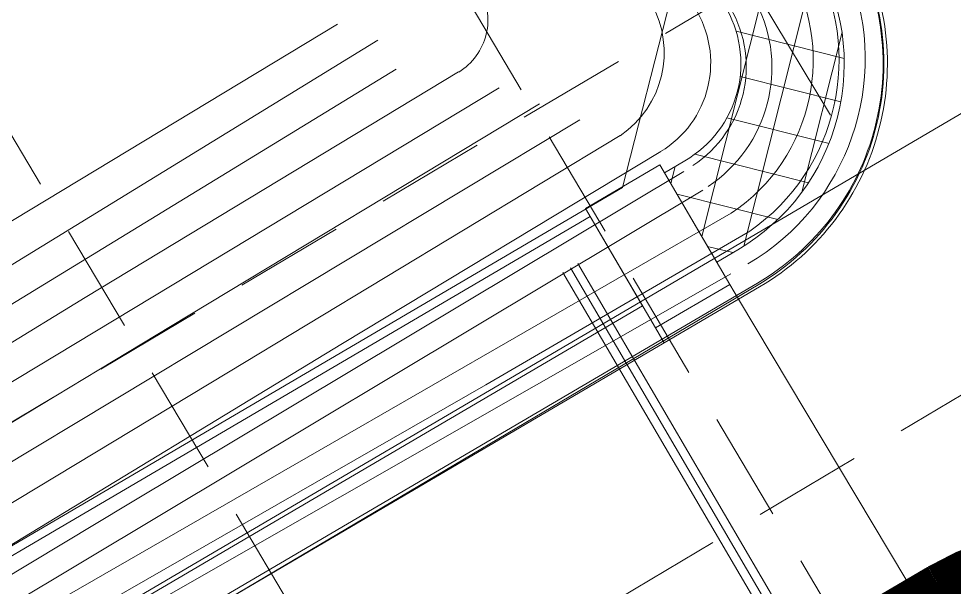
# Model space of a CAD drawing. Header units: inches. Extents: x 2527773 to 2531821, y 6906669 to 6910268.
# Drawn here: x 2530212 to 2530320.6, y 6909816.2 to 6909882.1 of the extents above; entities that cross this region are included whole.
import ezdxf

# ---------------------------------------------------------------- set-up
doc = ezdxf.new("R2010")
doc.units = ezdxf.units.IN
doc.header["$MEASUREMENT"] = 0
for name, pattern in [('DASHED', [0.2286, 0.1524, -0.0762]), ('DGN Style 3', [119.754323, 85.538802, -34.215521]), ('HIDDEN', [0.009525, 0.00635, -0.003175])]:
    doc.linetypes.add(name, pattern=pattern)
for name, color, linetype, lineweight in [('50-Stm Txt', 253, 'Continuous', 13), ('57-Hatch2', 253, 'Continuous', 13), ('CE-SITE-25128 - a-paving', 251, 'Continuous', 0), ('CE-xutil-25128 - 33-Street Sta', 253, 'Continuous', 13), ('CE-xutil-25128 - 34-St_ Structs', 253, 'Continuous', 13), ('CE-xutil-25128 - 57-Hatch2', 253, 'Continuous', 13), ('CE-xutil-25128 - CE-UTIL-NGAS-LINE', 230, 'Continuous', 13), ('Level 13', 7, 'Continuous', 0)]:
    doc.layers.add(name, color=color, linetype=linetype, lineweight=lineweight)
for name, color, linetype in [('ARROWS', 252, 'Continuous'), ('GRID', 254, 'HIDDEN'), ('LIMITS OF DISTURBANCE', 1, 'HIDDEN')]:
    doc.layers.add(name, color=color, linetype=linetype)

# ---------------------------------------------------------------- blocks, each defined once
blk = doc.blocks.new('arrow')
blk.add_lwpolyline([(-67.007, -25.358), (-59.327, -25.419), (-59.571, -56.138), (-51.891, -56.199), (-51.647, -25.48), (-43.968, -25.541), (-55.304, -2.411), (-67.007, -25.358)], close=True)
at = {"color": 254}
for points in [[(-43.968, -25.541), (-67.007, -25.358), (-55.304, -2.411), (-67.007, -25.358)], [(-59.571, -56.138), (-51.891, -56.199), (-59.327, -25.419), (-51.647, -25.48)]]:
    blk.add_solid(points, dxfattribs=at)

msp = doc.modelspace()

# ---------------------------------------------------------------- hatches: boundary and pattern name
at = {"layer": 'CE-xutil-25128 - 34-St_ Structs', "linetype": 'Continuous'}
h = msp.add_hatch(dxfattribs=at)
h.set_pattern_fill('GRAVEL', color=256, style=0)
h.set_pattern_definition([(129.96, (2527855.8, 6910502.4), (150361.5, -182959.5), [1683.7, -334309.2]), (80.494, (2526774.3, 6911793), (-7020.9, -26916.6), [1541.3, -305670.6]), (28.105, (2527028.9, 6913313), (-328138.95, -173140.3), [1582, -408417.7]), (-20.42, (2528424.3, 6914058.2), (231435.2, -89115), [1564.3, -273661]), (-64.46, (2529890.3, 6913512.4), (19474.3, -33827.5), [1237, -253531.7]), (250.27, (2530423.5, 6912396.3), (-7020.9, -26916.6), [1533, -305679]), (213.56, (2529906, 6910953.3), (-308664.7, -206967.8), [985.1, -409629.8]), (175.85, (2529085, 6910408.8), (-139496.4, 7638), [1232.5, -305060]), (96.87, (2527210.3, 6916440.4), (5432.5, -87660.8), [1948.6, -147530.3]), (70.267, (2526977.2, 6918375), (-7020.87, -26916.6), [1667.5, -305544.4]), (30.83, (2527540, 6919945), (-7020, -26917), [1086, -37947]), (-14.62, (2528472, 6920500), (19474, -33828), [1332, -26050]), (-52.933, (2529760.8, 6920164.9), (84917.87, -108393.53), [1952, -312127.5]), (-78.41, (2530937, 6918607), (19474, -33828), [2072, -59936]), (-99.506, (2531353.4, 6916577.8), (-7020.9, -26916.6), [1741.5, -305470.3]), (216.02, (2531065.8, 6914860), (-141084.8, -106939.4), [1278.3, -214593]), (170.66, (2530032, 6914108.4), (-271972, 42192.6), [1394, -301085.5]), (131.27, (2528656.5, 6914335), (45969, -40738.5), [1499, -97712.4]), (114.228, (2527667.5, 6915461.6), (90350.4, -196054.3), [1166.4, -391719.5]), (129.963, (2519286.8, 6916701.3), (150361.5, -182959.53), [1683.1, -334309.8]), (80.494, (2518205.8, 6917991.4), (-7020.87, -26916.6), [1541, -305671]), (28.105, (2518460.3, 6919511.1), (-328138.95, -173140.29), [1582, -408417.6]), (-19.896, (2519855.7, 6920256.4), (257930.3, -96025.84), [1564.4, -300915]), (-65.258, (2521326.8, 6919724), (70876.1, -162226.8), [1246.6, -214624.8]), (250.267, (2521848.5, 6918591.8), (-7020.87, -26916.6), [1527.8, -305684]), (213.557, (2521332.7, 6917153.7), (-308664.7, -206967.82), [982.3, -409632.6]), (175.846, (2520514, 6916610.8), (-139496.44, 7638), [1229.8, -305062.9]), (129.963, (2516144, 6938293.8), (150361.48, -182959.53), [1682.7, -334310.2]), (80.494, (2515063, 6939583.5), (-7020.87, -26916.61), [1541.2, -305670.7]), (28.105, (2515317.6, 6941103.6), (-328138.95, -173140.29), [1581.3, -408418.3]), (-19.896, (2516712.5, 6941848.5), (257930.3, -96025.84), [1564, -300915.5]), (-65.258, (2518183, 6941316.3), (70876.14, -162226.76), [1247.3, -214624]), (250.267, (2518705, 6940183.5), (-7020.87, -26916.61), [1526.9, -305685]), (213.557, (2518189.6, 6938746.3), (-308664.7, -206967.82), [982.1, -409632.8]), (175.846, (2517371, 6938203.4), (-139496.44, 7638), [1229.7, -305063]), (129.963, (2529387.9, 6936596), (150361.48, -182959.53), [1009.8, -334983.1]), (80.494, (2528739.3, 6937370), (-7020.87, -26916.61), [925, -306287]), (28.105, (2528892, 6938282.2), (-328138.95, -173140.29), [949.7, -409049.9]), (-20.42, (2529729.8, 6938729.6), (231435.18, -89114.92), [937.8, -274287.5]), (-64.464, (2530608.7, 6938402.4), (19474.25, -33827.54), [742, -254026.6]), (250.267, (2530928.6, 6937732.8), (-7020.87, -26916.61), [919.6, -306292.3]), (213.557, (2530618, 6936867.2), (-308664.7, -206967.82), [591.4, -410023.5]), (175.846, (2530125.3, 6936540.3), (-139496.44, 7638), [738.7, -305554]), (129.963, (2530942.5, 6920314), (150361.5, -182959.53), [1683.1, -334309.8]), (80.494, (2529861.5, 6921604), (-7020.87, -26916.6), [1541.6, -305670.2]), (28.105, (2530116, 6923124.4), (-328138.95, -173140.29), [1581.6, -408418]), (-19.896, (2531511.2, 6923869.5), (257930.3, -96025.84), [1564.8, -300914.6]), (-65.258, (2532982.6, 6923337), (70876.1, -162226.8), [1247, -214624.5]), (250.267, (2533504.5, 6922204.5), (-7020.87, -26916.6), [1528, -305683.9]), (213.557, (2532988.6, 6920766.2), (-308664.7, -206967.82), [982.4, -409632.5]), (175.846, (2532170, 6920223.2), (-139496.44, 7638), [1229.7, -305063]), (129.963, (2523322, 6916755.2), (150361.5, -182959.53), [1683.7, -334309.2]), (80.494, (2522240.6, 6918045.7), (-7020.87, -26916.6), [1541.3, -305670.6]), (28.105, (2522495.1, 6919565.8), (-328138.95, -173140.3), [1582, -408417.7]), (-20.42, (2523890.5, 6920311), (231435.2, -89114.9), [1564.3, -273661]), (-64.464, (2525356.5, 6919765.2), (19474.25, -33827.5), [1237, -253531.7]), (250.267, (2525889.8, 6918649), (-7020.87, -26916.6), [1533, -305679]), (213.557, (2525372.2, 6917206.1), (-308664.7, -206967.82), [985.1, -409629.8]), (175.846, (2524551.3, 6916661.5), (-139496.44, 7638), [1232.6, -305060]), (129.963, (2518970.2, 6920575), (150361.48, -182959.53), [1683.7, -334309.2]), (80.494, (2517888.7, 6921865.4), (-7020.87, -26916.6), [1540.6, -305671.3]), (28.105, (2518143.2, 6923384.9), (-328138.95, -173140.29), [1582.3, -408417.2]), (-19.896, (2519539, 6924130.3), (257930.3, -96025.84), [1564, -300915.5]), (-65.258, (2521009.5, 6923598), (70876.1, -162226.76), [1246.8, -214624.6]), (250.267, (2521531.3, 6922465.7), (-7020.87, -26916.6), [1528, -305684]), (213.557, (2521015.4, 6921027.4), (-308664.7, -206967.82), [982.3, -409632.5]), (175.846, (2520196.8, 6920484.4), (-139496.44, 7638), [1229.8, -305062.8]), (129.963, (2532148.1, 6925161.2), (150361.48, -182959.53), [1683.1, -334309.8]), (80.494, (2531067, 6926451.3), (-7020.87, -26916.6), [1541.6, -305670.2]), (28.105, (2531321.7, 6927971.7), (-328138.95, -173140.29), [1581.6, -408418]), (-19.896, (2532716.7, 6928716.8), (257930.3, -96025.84), [1564.8, -300914.6]), (-65.258, (2534188, 6928184.3), (70876.14, -162226.76), [1247, -214624.5]), (250.267, (2534710, 6927051.8), (-7020.87, -26916.6), [1528, -305683.9]), (213.557, (2534194.1, 6925613.5), (-308664.7, -206967.82), [982.4, -409632.5]), (175.846, (2533375.5, 6925070.5), (-139496.44, 7638), [1229.7, -305063]), (40.813, (2526019, 6929894.7), (-74052.83, -66928), [1948.5, -335864.3]), (14.373, (2527493.8, 6931168.2), (-60011.1, -13094.77), [1671.3, -342678.3]), (-25.084, (2529112.9, 6931583.1), (125454.7, -61471.23), [1098.4, -305194.3]), (-71.345, (2530108, 6931117.5), (19474.3, -33827.5), [1348, -98468]), (250.267, (2530538.8, 6929840.5), (-7020.87, -26916.6), [1956, -305256]), (226.024, (2529878.3, 6927999.3), (-40536.85, -46922.3), [2066.7, -221343.4]), (199.49, (2528443, 6926512), (-60011, -13094.8), [1748, -97464]), (165.38, (2526796, 6925930), (19474, -33828), [1197, -26185]), (112.818, (2525637.6, 6926231), (70876.14, -162226.76), [1412.1, -313890]), (75.38, (2525090, 6927533), (19474, -33828), [1485, -26332]), (58.929, (2525464.8, 6928969.7), (-47557.7, -73838.9), [1164.2, -288883]), (96.872, (2521885.5, 6923460.6), (5432.5, -87660.8), [1948, -147531]), (70.267, (2521652.5, 6925394.5), (-7020.87, -26916.6), [1668.1, -305543.8]), (30.83, (2522216, 6926965), (-7020, -26917), [1085, -37947]), (-14.62, (2523148, 6927520), (19474, -33828), [1331, -26050]), (-52.933, (2524436, 6927185), (84917.87, -108393.53), [1952, -312127.6]), (-78.41, (2525612, 6925627), (19474, -33827.5), [2072, -59935]), (-99.506, (2526028.7, 6923597.3), (-7020.87, -26916.6), [1741, -305471]), (216.02, (2525741, 6921880.3), (-141084.8, -106939.4), [1279, -214592.5]), (170.657, (2524706.7, 6921128.2), (-271972, 42192.6), [1393.6, -301085.8]), (131.27, (2523331.6, 6921354.4), (45969.4, -40738.5), [1499.6, -97712]), (114.228, (2522342.4, 6922481.5), (90350.39, -196054.3), [1166, -391720]), (7.496, (2532730, 6937236.3), (-86506.2, -6183.8), [1948, -145832]), (-19.896, (2534661.4, 6937490.5), (257930.3, -96025.84), [1677.4, -300802]), (-57.343, (2536238.7, 6936919.6), (19474.25, -33827.54), [1093.7, -408905.8]), (255.38, (2536830, 6936000), (-33516, -20006), [1365, -26452]), (216.534, (2536484.5, 6934678.2), (-174600.77, -126945.06), [1971.6, -390914.3]), (192.31, (2534900, 6933505), (-33516, -20006), [2074.5, -59349]), (165.38, (2532874, 6933062), (19474, -33828), [1755, -25627]), (131.272, (2531175.5, 6933505), (45969.4, -40738.5), [1198, -98014]), (80.494, (2530385.4, 6934405.5), (-7020.87, -26916.61), [1406.1, -305805.8]), (42.107, (2530617.6, 6935792), (-33516, -20005.7), [1503, -98312.7]), (23.695, (2531732.7, 6936800), (-160559.04, -73111.84), [1174.6, -312905]), (129.963, (2532119, 6929049.2), (150361.48, -182959.53), [1683.3, -334309.6]), (80.494, (2531037.9, 6930339.4), (-7020.87, -26916.6), [1540.9, -305671]), (28.105, (2531292.3, 6931859.1), (-328138.95, -173140.29), [1582.1, -408417.5]), (-19.896, (2532688, 6932604.4), (257930.3, -96025.84), [1563.8, -300915.6]), (-65.258, (2534158.3, 6932072.2), (70876.14, -162226.76), [1247.3, -214624]), (250.267, (2534680.4, 6930939.5), (-7020.87, -26916.6), [1527.5, -305684.4]), (213.557, (2534164.6, 6929501.6), (-308664.7, -206967.82), [982.6, -409632.3]), (175.846, (2533345.8, 6928958.5), (-139496.44, 7638), [1230, -305062.6]), (7.496, (2522500.5, 6916119), (-86506.2, -6183.8), [1948, -145832]), (-19.896, (2524432, 6916373), (257930.3, -96025.84), [1677.4, -300802]), (-57.343, (2526009.3, 6915802.3), (19474.25, -33827.54), [1093.7, -408905.8]), (255.38, (2526600, 6914881), (-33516, -20006), [1365, -26452]), (216.534, (2526255, 6913560.9), (-174600.8, -126945.06), [1971.6, -390914.3]), (192.31, (2524671, 6912387), (-33516, -20006), [2074, -59349]), (165.38, (2522645, 6911945), (19474, -33828), [1755, -25626]), (131.27, (2520946, 6912388), (45969.4, -40738.5), [1197, -98014.6]), (80.494, (2520156.5, 6913287.8), (-7020.87, -26916.6), [1406.3, -305805.6]), (42.11, (2520389, 6914675), (-33516, -20005.7), [1503, -98313]), (23.695, (2521503.9, 6915682.6), (-160559.04, -73111.84), [1174.6, -312905]), (129.963, (2523288, 6929336.8), (150361.48, -182959.53), [1683.3, -334309.6]), (80.494, (2522207, 6930627), (-7020.87, -26916.6), [1540.8, -305671]), (28.105, (2522461.3, 6932146.7), (-328138.95, -173140.29), [1581.6, -408418]), (-20.42, (2523856.5, 6932891.8), (231435.18, -89114.92), [1564.1, -273661.2]), (-64.464, (2525322.3, 6932346), (19474.25, -33827.54), [1237, -253531.8]), (250.267, (2525855.5, 6931230), (-7020.87, -26916.6), [1532.2, -305679.7]), (213.557, (2525338.2, 6929787.8), (-308664.7, -206967.82), [985.1, -409629.8]), (175.846, (2524517.3, 6929243.2), (-139496.44, 7638), [1232, -305060.7]), (129.963, (2517093, 6913707.8), (150361.5, -182959.53), [1682.7, -334310.2]), (80.494, (2516012.2, 6914997.5), (-7020.87, -26916.6), [1541.2, -305670.7]), (28.105, (2516266.7, 6916517.6), (-328138.95, -173140.29), [1581.3, -408418.3]), (-19.896, (2517661.5, 6917262.5), (257930.3, -96025.84), [1564.6, -300914.8]), (-65.258, (2519132.8, 6916730), (70876.1, -162226.8), [1246.8, -214624.7]), (250.267, (2519654.6, 6915597.7), (-7020.87, -26916.6), [1528, -305684]), (213.557, (2519138.7, 6914159.5), (-308664.7, -206967.82), [982.3, -409632.6]), (175.846, (2518320.1, 6913616.5), (-139496.44, 7638), [1229.7, -305063]), (129.963, (2512534.6, 6915176.6), (150361.48, -182959.53), [1683.7, -334309.2]), (80.494, (2511453.2, 6916467), (-7020.87, -26916.6), [1540.6, -305671.3]), (28.105, (2511707.6, 6917986.5), (-328138.95, -173140.29), [1582.4, -408417.2]), (-19.896, (2513103.4, 6918732), (257930.3, -96025.84), [1564, -300915.5]), (-65.258, (2514574, 6918199.7), (70876.14, -162226.76), [1246.8, -214624.6]), (250.267, (2515095.7, 6917067.4), (-7020.87, -26916.6), [1528, -305684]), (213.557, (2514579.9, 6915629.2), (-308664.7, -206967.82), [982.4, -409632.5]), (175.846, (2513761.2, 6915086.1), (-139496.44, 7638), [1229.8, -305062.8]), (7.496, (2518297, 6934344.4), (-86506.2, -6183.8), [1948, -145832.3]), (-19.896, (2520228.2, 6934598.5), (257930.3, -96025.84), [1677.7, -300801.7]), (-57.343, (2521805.8, 6934027.5), (19474.25, -33827.54), [1094.1, -408905.5]), (255.38, (2522396, 6933106), (-33516, -20006), [1365, -26452]), (216.534, (2522051.7, 6931785.5), (-174600.77, -126945.06), [1971.2, -390914.7]), (192.31, (2520468, 6930612), (-33516, -20006), [2075, -59348]), (165.38, (2518440, 6930170), (19474, -33828), [1755, -25627]), (131.272, (2516742, 6930612.5), (45969.4, -40738.5), [1198, -98014]), (80.494, (2515952.2, 6931512.8), (-7020.87, -26916.61), [1406.1, -305805.8]), (42.107, (2516184.5, 6932899.6), (-33516, -20005.7), [1503, -98312.7]), (23.695, (2517299.6, 6933907.4), (-160559.04, -73111.84), [1174.6, -312905]), (129.963, (2510306.1, 6929049.8), (150361.48, -182959.53), [1683.3, -334309.6]), (80.494, (2509225, 6930340), (-7020.87, -26916.61), [1540.8, -305671]), (28.105, (2509479.4, 6931859.6), (-328138.95, -173140.29), [1582.1, -408417.5]), (-19.896, (2510875, 6932605), (257930.3, -96025.84), [1563.7, -300915.7]), (-65.258, (2512345.4, 6932072.8), (70876.14, -162226.76), [1246.7, -214624.7]), (250.267, (2512867.2, 6930940.5), (-7020.87, -26916.61), [1527.8, -305684]), (213.557, (2512351.3, 6929502.4), (-308664.7, -206967.82), [981.8, -409633]), (175.846, (2511533, 6928959.7), (-139496.44, 7638), [1230.2, -305062.5]), (7.496, (2513388, 6923472), (-86506.2, -6183.8), [1948, -145832]), (-19.896, (2515319.4, 6923726), (257930.3, -96025.84), [1677.4, -300802]), (-57.343, (2516896.7, 6923155.2), (19474.25, -33827.54), [1094.3, -408905.3]), (255.38, (2517487, 6922234), (-33516, -20006), [1364, -26453]), (216.534, (2517142.8, 6920913.6), (-174600.77, -126945.06), [1970.8, -390915]), (192.31, (2515559, 6919740), (-33516, -20006), [2075, -59348]), (165.38, (2513532, 6919298), (19474, -33828), [1755, -25626]), (131.272, (2511833.6, 6919741), (45969.4, -40738.5), [1197, -98015]), (80.494, (2511044, 6920640.8), (-7020.87, -26916.6), [1406.2, -305805.7]), (42.107, (2511276, 6922028), (-33516, -20005.7), [1503, -98312.7]), (23.695, (2512391.3, 6923035.4), (-160559.04, -73111.84), [1174.6, -312905]), (7.496, (2520595.4, 6939676), (-86506.2, -6183.84), [1948, -145832.3]), (-19.896, (2522526.7, 6939930), (257930.3, -96025.84), [1677.7, -300801.7]), (-57.343, (2524104.2, 6939359.2), (19474.25, -33827.54), [1093.7, -408906]), (255.38, (2524694, 6938438), (-33516, -20006), [1365, -26453]), (216.534, (2524350, 6937117.9), (-174600.77, -126945.06), [1971.5, -390914.3]), (192.31, (2522766, 6935944), (-33516, -20005.7), [2074.4, -59349]), (165.38, (2520740, 6935502), (19474, -33828), [1755, -25627]), (131.272, (2519041, 6935945), (45969.4, -40738.5), [1198, -98014]), (80.494, (2518251, 6936845), (-7020.87, -26916.61), [1405.4, -305806.5]), (42.107, (2518483, 6938231), (-33516, -20005.7), [1503.6, -98312]), (23.695, (2519598.5, 6939239.4), (-160559.04, -73111.84), [1174.4, -312905]), (96.872, (2506415.6, 6919143.3), (5432.5, -87660.8), [1948, -147531]), (70.267, (2506182.5, 6921077.2), (-7020.87, -26916.61), [1668, -305543.8]), (33.557, (2506745.7, 6922647.3), (-308664.7, -206967.82), [1084.9, -409530]), (-14.62, (2507650, 6923247), (19474, -33828), [1369, -26012]), (-53.72, (2508974.7, 6922901.4), (19474.25, -33827.5), [1974, -174447.7]), (-78.414, (2510143, 6921310), (19474, -33827.5), [2072, -59936]), (-99.506, (2510558.8, 6919280.7), (-7020.87, -26916.6), [1741.6, -305470.3]), (216.02, (2510271, 6917563), (-141084.8, -106939.4), [1278.8, -214592.6]), (170.657, (2509236.8, 6916811), (-271972.02, 42192.62), [1393.6, -301085.8]), (131.272, (2507862, 6917037), (45969.4, -40738.5), [1500, -97711.6]), (114.228, (2506872.2, 6918164.7), (90350.39, -196054.3), [1166.3, -391719.5]), (129.963, (2513992.2, 6933385.2), (150361.48, -182959.53), [1683.3, -334309.6]), (80.494, (2512911, 6934675.4), (-7020.87, -26916.61), [1540.8, -305671]), (28.105, (2513165.5, 6936195), (-328138.95, -173140.29), [1581.6, -408418]), (-20.42, (2514560.7, 6936940.2), (231435.18, -89114.92), [1564.1, -273661.2]), (-64.464, (2516026.5, 6936394.4), (19474.25, -33827.54), [1237, -253531.8]), (250.267, (2516559.7, 6935278.4), (-7020.87, -26916.61), [1532.2, -305679.7]), (213.557, (2516042.4, 6933836.2), (-308664.7, -206967.82), [985.1, -409629.8]), (175.846, (2515221.5, 6933291.6), (-139496.44, 7638), [1232.6, -305060]), (96.872, (2512469.3, 6926409.5), (5432.5, -87660.8), [1948, -147531]), (70.267, (2512236.2, 6928343.4), (-7020.87, -26916.61), [1668.1, -305543.8]), (30.83, (2512800, 6929914), (-7021, -26917), [1085, -37947]), (-14.62, (2513730, 6930470), (19474, -33828), [1331, -26050]), (-52.933, (2515019.7, 6930133.8), (84917.87, -108393.53), [1952, -312127.6]), (-78.414, (2516196, 6928576), (19474, -33827.5), [2072, -59935]), (-99.506, (2516612.4, 6926546.2), (-7020.87, -26916.6), [1741, -305471]), (216.02, (2516325, 6924829.2), (-141084.8, -106939.4), [1279, -214592.5]), (170.657, (2515290.4, 6924077), (-271972.02, 42192.62), [1393.6, -301085.8]), (131.272, (2513915, 6924303), (45969.4, -40738.5), [1499.6, -97712]), (114.228, (2512926.2, 6925430.4), (90350.39, -196054.3), [1166.5, -391719.4]), (129.963, (2507692.5, 6924737.7), (150361.48, -182959.53), [1683.7, -334309.2]), (80.494, (2506611, 6926028.2), (-7020.87, -26916.61), [1540.6, -305671.3]), (28.105, (2506865.5, 6927547.6), (-328138.95, -173140.29), [1582.3, -408417.2]), (-19.896, (2508261.2, 6928293), (257930.3, -96025.84), [1564, -300915.5]), (-65.258, (2509731.8, 6927761), (70876.14, -162226.76), [1246.8, -214624.6]), (250.267, (2510253.7, 6926628.5), (-7020.87, -26916.61), [1528, -305684]), (213.557, (2509737.8, 6925190.2), (-308664.7, -206967.82), [982.3, -409632.5]), (175.846, (2508919.1, 6924647.2), (-139496.44, 7638), [1229.8, -305062.8]), (129.963, (2509773.1, 6933544.5), (150361.48, -182959.53), [1683.3, -334309.6]), (80.494, (2508692, 6934834.7), (-7020.87, -26916.61), [1540.8, -305671]), (28.105, (2508946.4, 6936354.3), (-328138.95, -173140.29), [1581.6, -408418]), (-20.42, (2510341.5, 6937099.4), (231435.18, -89114.92), [1564.1, -273661.2]), (-64.464, (2511807.4, 6936553.7), (19474.25, -33827.54), [1237, -253531.8]), (250.267, (2512340.6, 6935437.6), (-7020.87, -26916.61), [1532.2, -305679.7]), (213.557, (2511823.3, 6933995.4), (-308664.7, -206967.82), [985.6, -409629.2]), (175.846, (2511002, 6933450.6), (-139496.44, 7638), [1232.2, -305060.4]), (129.963, (2504756.2, 6916983.7), (150361.48, -182959.53), [1010.4, -334982.6]), (80.494, (2504107.3, 6917758.1), (-7020.87, -26916.61), [924.5, -306287.3]), (28.105, (2504260, 6918670), (-328138.95, -173140.29), [949, -409050.6]), (-19.896, (2505097, 6919117), (257930.3, -96025.84), [938.7, -301540.7]), (-65.258, (2505979.8, 6918797.6), (70876.14, -162226.76), [748.3, -215123.2]), (250.267, (2506293, 6918118), (-7020.87, -26916.61), [916.7, -306295.2]), (213.557, (2505983.5, 6917255.1), (-308664.7, -206967.82), [589.5, -410025.4]), (175.846, (2505492.2, 6916929.3), (-139496.44, 7638), [737.9, -305554.8]), (129.963, (2510312, 6923052.2), (150361.48, -182959.53), [1009.8, -334983.1]), (80.494, (2509663.4, 6923826.2), (-7020.87, -26916.61), [925, -306287]), (28.105, (2509816.1, 6924738.4), (-328138.95, -173140.29), [949.7, -409049.9]), (-20.42, (2510653.8, 6925185.8), (231435.18, -89114.92), [937.8, -274287.5]), (-64.464, (2511532.7, 6924858.6), (19474.25, -33827.54), [742, -254026.6]), (250.267, (2511852.6, 6924189), (-7020.87, -26916.6), [919.6, -306292.3]), (213.557, (2511542.1, 6923323.4), (-308664.7, -206967.82), [591.4, -410023.5]), (175.846, (2511049.3, 6922996.5), (-139496.44, 7638), [738.7, -305554]), (129.963, (2516154.8, 6917559.7), (150361.48, -182959.53), [1009.8, -334983.1]), (80.494, (2515506.2, 6918333.6), (-7020.87, -26916.6), [925, -306287]), (28.105, (2515659, 6919245.9), (-328138.95, -173140.29), [949.7, -409049.9]), (-20.42, (2516496.7, 6919693.2), (231435.18, -89114.9), [937.8, -274287.5]), (-64.464, (2517375.6, 6919366), (19474.25, -33827.54), [742, -254026.6]), (250.267, (2517695.5, 6918696.4), (-7020.87, -26916.6), [919.6, -306292.3]), (213.557, (2517385, 6917830.8), (-308664.7, -206967.82), [591.4, -410023.5]), (175.846, (2516892.2, 6917504), (-139496.44, 7638), [738.7, -305554]), (129.963, (2527455, 6921606), (150361.5, -182959.53), [1683.3, -334309.6]), (80.494, (2526374, 6922896.1), (-7020.87, -26916.6), [1540.8, -305671]), (28.105, (2526628.4, 6924415.8), (-328138.95, -173140.29), [1581.6, -408418]), (-20.42, (2528023.5, 6925161), (231435.2, -89114.9), [1564.1, -273661.2]), (-64.464, (2529489.4, 6924615), (19474.25, -33827.54), [1237, -253531.8]), (250.267, (2530022.6, 6923499), (-7020.87, -26916.6), [1532.2, -305679.7]), (213.557, (2529505.3, 6922056.9), (-308664.7, -206967.82), [985.1, -409629.8]), (175.846, (2528684.3, 6921512.3), (-139496.44, 7638), [1232.6, -305060]), (129.963, (2529284.7, 6924806.2), (150361.48, -182959.53), [1010.4, -334982.6]), (80.494, (2528635.8, 6925580.6), (-7020.87, -26916.6), [924.5, -306287.3]), (28.105, (2528788.4, 6926492.4), (-328138.95, -173140.29), [949, -409050.6]), (-19.896, (2529625.5, 6926939.5), (257930.3, -96025.84), [938.7, -301540.7]), (-65.258, (2530508.2, 6926620), (70876.1, -162226.76), [748.3, -215123]), (250.267, (2530821.4, 6925940.4), (-7020.87, -26916.6), [916.7, -306295.2]), (213.557, (2530512, 6925077.6), (-308664.7, -206967.82), [589.5, -410025.4]), (175.846, (2530020.7, 6924751.7), (-139496.44, 7638), [737.9, -305554.8]), (96.872, (2524657, 6934558.4), (5432.5, -87660.8), [1948, -147531]), (70.267, (2524423.7, 6936492.3), (-7020.87, -26916.61), [1668, -305543.8]), (33.557, (2524987, 6938062.4), (-308664.7, -206967.82), [1084.9, -409530]), (-14.62, (2525890, 6938662), (19474, -33828), [1369, -26012]), (-53.72, (2527216, 6938316.5), (19474.25, -33827.54), [1974, -174447.7]), (-78.414, (2528384, 6936725), (19474, -33827.5), [2072, -59936]), (-99.506, (2528800, 6934695.8), (-7020.87, -26916.61), [1741.6, -305470.3]), (216.02, (2528512.4, 6932978.2), (-141084.8, -106939.37), [1278.8, -214592.6]), (170.657, (2527478, 6932226.2), (-271972.02, 42192.62), [1393.6, -301085.8]), (131.272, (2526103, 6932452.4), (45969.4, -40738.5), [1500, -97711.6]), (114.228, (2525113.4, 6933579.8), (90350.39, -196054.3), [1166.3, -391719.5]), (40.813, (2517699.3, 6928427), (-74052.83, -66928), [1948.5, -335864.3]), (14.373, (2519174, 6929700.6), (-60011.1, -13094.77), [1671.3, -342678.3]), (-25.084, (2520793, 6930115.5), (125454.7, -61471.23), [1098.4, -305194.3]), (-71.345, (2521788, 6929650), (19474.3, -33827.5), [1348, -98468]), (250.267, (2522219, 6928372.8), (-7020.87, -26916.6), [1956, -305256]), (226.024, (2521558.6, 6926531.7), (-40536.85, -46922.3), [2066.7, -221343.4]), (199.49, (2520123.6, 6925044.4), (-60011, -13094.8), [1748, -97464]), (165.38, (2518476, 6924460), (19474, -33828), [1197, -26185]), (112.818, (2517317.8, 6924763.4), (70876.14, -162226.76), [1412.1, -313890]), (75.38, (2516770, 6926065), (19474, -33828), [1485, -26332]), (58.929, (2517145, 6927502), (-47557.7, -73838.92), [1164.2, -288883])])
h.paths.add_polyline_path([(2530277.79, 6909860.14), (2530286.42, 6909865.2), (2530294.54, 6909851.33), (2530285.92, 6909846.28)])

# ---------------------------------------------------------------- linework, layer by layer
at = {"color": 35, "lineweight": 0}
for p, q in [((2530176.76, 6909837.93), (2530249.02, 6909881.48)), ((2530034.23, 6909745.09), (2530253.71, 6909879.64)), ((2530105.97, 6909784.8), (2530255.84, 6909876.26)), ((2530219.76, 6909849.83), (2530263.08, 6909875.95)), ((2530267.77, 6909874.1), (2530184.85, 6909824.12)), ((2530229.67, 6909846.46), (2530272.46, 6909872.26)), ((2530191.24, 6909818.76), (2530277.14, 6909870.41)), ((2530236.38, 6909841.17), (2530281.83, 6909868.57)), ((2530286.52, 6909866.72), (2530249.61, 6909844.48)), ((2530289.19, 6909864.43), (2530224.83, 6909825.91)), ((2530195.98, 6909805.14), (2530291.41, 6909862.27)), ((2530294.71, 6909859.59), (2530246.91, 6909832.07)), ((2530266.22, 6909839.7), (2530296.85, 6909857.51)), ((2530147.8, 6909768.81), (2530294.65, 6909852.56)), ((2530297.84, 6909851.3), (2530213.87, 6909801.61)), ((2530125.71, 6909792.25), (2530219.76, 6909849.83)), ((2530186.88, 6909820.67), (2530229.67, 6909846.46)), ((2530249.61, 6909844.48), (2530108.41, 6909758.76)), ((2530190.92, 6909813.77), (2530236.38, 6909841.17)), ((2530222.58, 6909814.65), (2530266.22, 6909839.7)), ((2530246.91, 6909832.07), (2530196.99, 6909803.42)), ((2530224.83, 6909825.91), (2530182.25, 6909800.34))]:
    msp.add_line(p, q, dxfattribs=at)
at = {"color": 35, "lineweight": 0, "extrusion": (0, 0, -1)}
for centre, radius, start, end in [((-2530282.65, 6909876.89), 29.76, 144.501, 239.3124), ((-2530282.62, 6909877.5), 27.62, 158.858, 239.4831), ((-2530259.47, 6909881.94), 7, 147.7396, 238.9193), ((-2530280.32, 6909877), 12, 147.7396, 238.9193)]:
    msp.add_arc(centre, radius, start, end, dxfattribs=at)
at = {"color": 35, "lineweight": 0}
for centre, radius, start, end in [((2530282.9, 6909877.33), 21.31, 303.6534, 32.2189), ((2530283.08, 6909877.32), 24.13, 304.81, 29.6316), ((2530275.26, 6909878.2), 11.66, 304.2903, 29.0507), ((2530282.8, 6909876.54), 13.64, 303.171, 30.0921), ((2530282.86, 6909876.47), 16.56, 303.6633, 26.9366)]:
    msp.add_arc(centre, radius, start, end, dxfattribs=at)
at = {"layer": '50-Stm Txt', "linetype": 'Continuous', "lineweight": 0, "ltscale": 200}
msp.add_line((2528996.21, 6909094.24), (2530436.74, 6909938.75), dxfattribs=at)
at = {"layer": '57-Hatch2', "linetype": 'Continuous', "lineweight": 0, "flags": 128}
msp.add_lwpolyline([(2530034.22, 6909702.2), (2530028.15, 6909712.55), (2530278.33, 6909859.22), (2530284.4, 6909848.86)], close=True, dxfattribs=at)
at = {"layer": 'CE-SITE-25128 - a-paving', "lineweight": 0, "ltscale": 0.273403}
for p, q in [((2528248.91, 6908650.35), (2530297.74, 6909851.47)), ((2528249.16, 6908649.92), (2530297.99, 6909851.04))]:
    msp.add_line(p, q, dxfattribs=at)
at = {"layer": 'CE-SITE-25128 - a-paving', "lineweight": 0, "ltscale": 0.273403, "extrusion": (0, 0, -1)}
for radius in [29.5, 30]:
    msp.add_arc((-2530282.82, 6909876.92), radius, 149.1097, 239.6192, dxfattribs=at)
at = {"layer": 'CE-xutil-25128 - 33-Street Sta', "linetype": 'DGN Style 3', "lineweight": 0}
for p, q in [((2530275.18, 6909852.73), (2530310.58, 6909792.34)), ((2530276.04, 6909853.24), (2530311.44, 6909792.85)), ((2530276.9, 6909853.74), (2530312.31, 6909793.36)), ((2530295.56, 6909849.61), (2530318.15, 6909811.85))]:
    msp.add_line(p, q, dxfattribs=at)
at = {"layer": 'CE-xutil-25128 - 34-St_ Structs', "linetype": 'Continuous', "lineweight": 0, "flags": 128}
for points in [[(2530277.79, 6909860.14), (2530286.42, 6909865.2), (2530294.54, 6909851.33), (2530285.92, 6909846.28)], [(2530285.92, 6909846.28), (2530294.54, 6909851.33), (2530295.56, 6909849.61), (2530286.93, 6909844.55)]]:
    msp.add_lwpolyline(points, close=True, dxfattribs=at)
at = {"layer": 'CE-xutil-25128 - 57-Hatch2', "linetype": 'Continuous', "lineweight": 0}
for p, q in [((2530300.95, 6909895.3), (2530291.29, 6909856.88)), ((2530304.58, 6909889.23), (2530296.17, 6909855.78)), ((2530307.81, 6909877.53), (2530295.26, 6909880.69)), ((2530307.56, 6909880.55), (2530302.9, 6909862.02)), ((2530307.42, 6909872.48), (2530295.73, 6909875.42)), ((2530306.05, 6909867.67), (2530294.21, 6909870.64)), ((2530303.66, 6909863.11), (2530290.49, 6909866.42)), ((2530288.18, 6909864.99), (2530287.69, 6909863.03)), ((2530300.1, 6909858.85), (2530288.42, 6909861.79)), ((2530294.88, 6909855.01), (2530291.96, 6909855.74))]:
    msp.add_line(p, q, dxfattribs=at)
at = {"layer": 'CE-xutil-25128 - 57-Hatch2', "linetype": 'Continuous', "lineweight": 0, "flags": 128}
msp.add_lwpolyline([(2530284.39, 6909922.99), (2530304.27, 6909889.75, -0.41682), (2530295.46, 6909855.35), (2530293.03, 6909853.92), (2530293.03, 6909853.92), (2530286.96, 6909864.27), (2530289.32, 6909865.66, 0.422843), (2530293.89, 6909883.74), (2530274.07, 6909916.86)], format="xyb", dxfattribs=at)
at = {"layer": 'CE-xutil-25128 - CE-UTIL-NGAS-LINE', "lineweight": 0}
msp.add_line((2530277.51, 6909918.91), (2530306.21, 6909870.93), dxfattribs=at)
at = {"layer": 'GRID', "color": 252, "linetype": 'HIDDEN', "lineweight": 0, "ltscale": 2000}
for p, q in [((2527879.28, 6908450.57), (2530733.97, 6910145.81)), ((2527906.62, 6908404.53), (2530761.31, 6910099.76)), ((2530244.4, 6909917.57), (2531201.52, 6908305.85)), ((2530198.36, 6909890.23), (2531155.47, 6908278.51))]:
    msp.add_line(p, q, dxfattribs=at)
at = {"layer": 'Level 13', "color": 7, "linetype": 'Continuous', "lineweight": 0}
for q in [(2530289.07, 6909889.85), (2528239.97, 6908665.39)]:
    msp.add_line((2530282.08, 6909862.57), q, dxfattribs=at)
at = {"layer": 'LIMITS OF DISTURBANCE', "linetype": 'DASHED', "lineweight": 0, "ltscale": 200, "const_width": 6}
msp.add_lwpolyline([(2528332.36, 6908651.37), (2528888.03, 6907674.77), (2529627.31, 6908111.38), (2529767.82, 6907853.31), (2529803.13, 6907790.91), (2529843.97, 6907738.74), (2529892.79, 6907769.68), (2529843.96, 6907815.74), (2529662.39, 6908147.63), (2529567.23, 6908242.62), (2530796.16, 6908963.31), (2530836.37, 6908955.22), (2530841.61, 6908987.33), (2530829.91, 6909020.6), (2530361.77, 6909809.42, 0.353669), (2530319.01, 6909816.02), (2528338.87, 6908654.84)], format="xyb", close=True, dxfattribs=at)

# ---------------------------------------------------------------- block references
at = {"layer": 'ARROWS', "linetype": 'Continuous', "lineweight": 0, "xscale": 1.200000000734444, "yscale": 1.200000000415862, "zscale": 1.2, "rotation": 31.24811301576118}
msp.add_blockref('arrow', (2530378.44, 6909948.73), dxfattribs=at)

doc.saveas('drawing.dxf')
